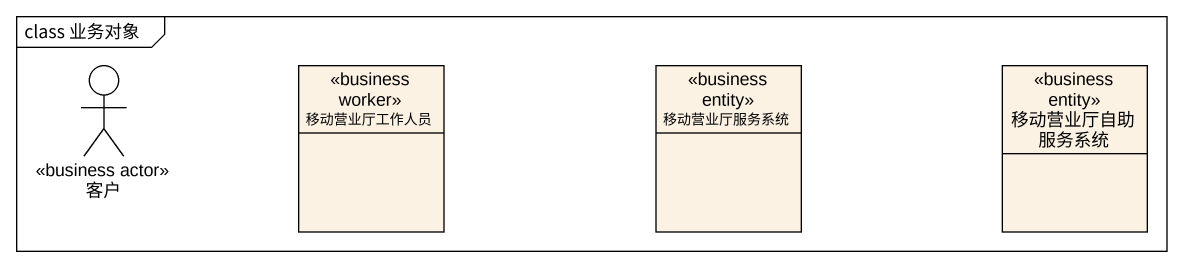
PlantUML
@startuml
mainframe class 业务对象
allowmixing
hide circle
hide empty members
actor 客户 <<business actor>>
class 移动营业厅工作人员 <<business worker>>
class 移动营业厅服务系统 <<business entity>>
class 移动营业厅自助服务系统 <<business entity>>
@enduml
